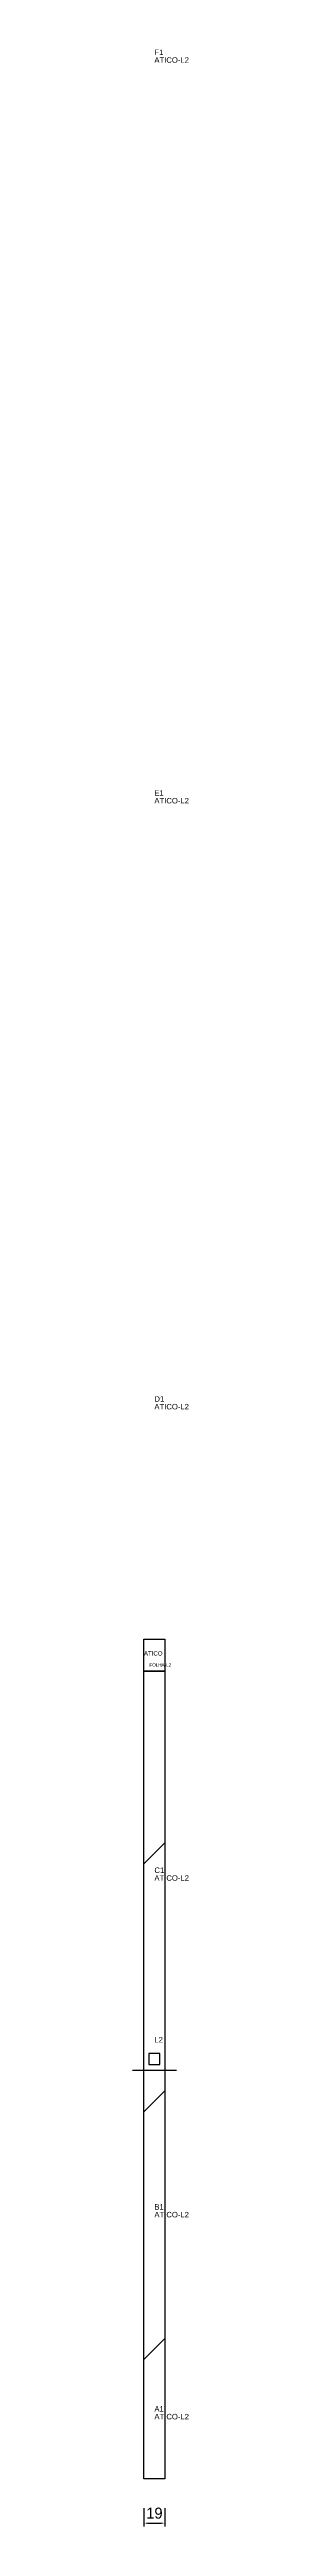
# Model space of a CAD drawing. Header units: metres. Extents: x 212 to 263, y -603 to 1641.
import ezdxf

# ---------------------------------------------------------------- set-up
doc = ezdxf.new("R2010")
doc.units = ezdxf.units.M
for name, color, linetype in [('3', 3, 'CONTINUOUS'), ('AUX00', 7, 'CONTINUOUS'), ('COTA', 241, 'CONTINUOUS'), ('FOLHA', 255, 'CONTINUOUS'), ('Hachura', 251, 'CONTINUOUS'), ('NOMENCLATURA', 7, 'CONTINUOUS'), ('Nível', 160, 'CONTINUOUS'), ('Painéis', 200, 'CONTINUOUS'), ('Pilares', 5, 'CONTINUOUS'), ('SARR_2.2x7', 40, 'CONTINUOUS')]:
    doc.layers.add(name, color=color, linetype=linetype)
doc.styles.add('ARIAL', font='Arial.ttf')
doc.styles.add('STR_STANDARD', font='arial.ttf')
doc.dimstyles.new('EZ DXF', dxfattribs={"dimtxt": 10, "dimasz": 3.5, "dimexe": 3, "dimexo": 1.5, "dimgap": 1, "dimtad": 1, "dimdec": 1, "dimdsep": 46, "dimcen": 2.5, "dimazin": 3, "dimtfac": 1, "dimtmove": 0, "dimatfit": 3})

msp = doc.modelspace()

# ---------------------------------------------------------------- hatches: boundary and pattern name
at = {"layer": 'Hachura'}
h = msp.add_hatch(dxfattribs=at)
h.set_pattern_fill('ANSI31', scale=50)
h.paths.add_polyline_path([(222.2, 201.5), (241.2, 201.5), (241.2, -559.5), (222.2, -559.5)])
h = msp.add_hatch(dxfattribs=at)
h.set_pattern_fill('ANSI31', scale=50)
h.paths.add_polyline_path([(222.2, 201.5), (241.2, 201.5), (241.2, -559.5), (222.2, -559.5)])

# ---------------------------------------------------------------- linework, layer by layer
at = {"layer": '3'}
msp.add_lwpolyline([(222.2, 172.5), (241.2, 172.5)], close=True, dxfattribs=at)
msp.add_lwpolyline([(222.2, 172.5), (241.2, 172.5)], close=True, dxfattribs=at)
at = {"layer": 'Painéis', "color": 200}
for p, q in [((222.2, 201.5), (241.2, 201.5)), ((222.2, -559.5), (222.2, 201.5)), ((222.2, 201.5), (241.2, 201.5)), ((222.2, -559.5), (222.2, 201.5)), ((241.2, 201.5), (241.2, -559.5)), ((241.2, 201.5), (241.2, -559.5)), ((241.2, -559.5), (222.2, -559.5)), ((241.2, -559.5), (222.2, -559.5))]:
    msp.add_line(p, q, dxfattribs=at)
at = {"layer": 'Pilares'}
msp.add_lwpolyline([(226.7, -184), (236.7, -184), (236.7, -174), (226.7, -174)], close=True, dxfattribs=at)
msp.add_lwpolyline([(226.7, -184), (236.7, -184), (236.7, -174), (226.7, -174)], close=True, dxfattribs=at)
at = {"layer": 'SARR_2.2x7'}
msp.add_line((211.7, -189), (251.7, -189), dxfattribs=at)
msp.add_line((211.7, -189), (251.7, -189), dxfattribs=at)

# ---------------------------------------------------------------- texts
at = {"layer": '3', "style": 'STR_STANDARD'}
for s, p in [('F1', (231.7, 1636.5)), ('F1', (231.7, 1636.5)), ('E1', (231.7, 965.5)), ('E1', (231.7, 965.5)), ('D1', (231.7, 416.5)), ('D1', (231.7, 416.5)), ('C1', (231.7, -10.5)), ('C1', (231.7, -10.5)), ('B1', (231.7, -315.5)), ('B1', (231.7, -315.5)), ('A1', (231.7, -498.5)), ('A1', (231.7, -498.5))]:
    msp.add_text(s, height=5, dxfattribs=at).set_placement(p)
at = {"layer": 'AUX00', "style": 'STR_STANDARD'}
for p in [(231.7, 1629.5), (231.7, 1629.5), (231.7, 958.5), (231.7, 958.5), (231.7, 409.5), (231.7, 409.5), (231.7, -17.5), (231.7, -17.5), (231.7, -322.5), (231.7, -322.5), (231.7, -505.5), (231.7, -505.5)]:
    msp.add_text('ATICO-L2', height=5, dxfattribs=at).set_placement(p)
at = {"layer": 'FOLHA'}
msp.add_text('FOLHA-L2', height=3, dxfattribs=at).set_placement((227.2, 176.5))
msp.add_text('FOLHA-L2', height=3, dxfattribs=at).set_placement((227.2, 176.5))
at = {"layer": 'NOMENCLATURA', "insert": (231.7, -159), "char_height": 5, "attachment_point": 1, "style": 'ARIAL'}
msp.add_mtext('L2', dxfattribs=at)
msp.add_mtext('L2', dxfattribs=at)
at = {"layer": 'Nível'}
msp.add_text('ATICO', height=4, dxfattribs=at).set_placement((222.2, 186.5))
msp.add_text('ATICO', height=4, dxfattribs=at).set_placement((222.2, 186.5))

# ---------------------------------------------------------------- dimensions: what is measured, and where the dimension line sits
at = {"layer": 'COTA'}
msp.add_linear_dim(base=(222.2, -599.5), p1=(222.2, -584.5), p2=(241.2, -584.5), dimstyle='EZ DXF', dxfattribs=at).render()
msp.add_linear_dim(base=(222.2, -599.5), p1=(222.2, -584.5), p2=(241.2, -584.5), dimstyle='EZ DXF', dxfattribs=at).render()

doc.saveas('drawing.dxf')
